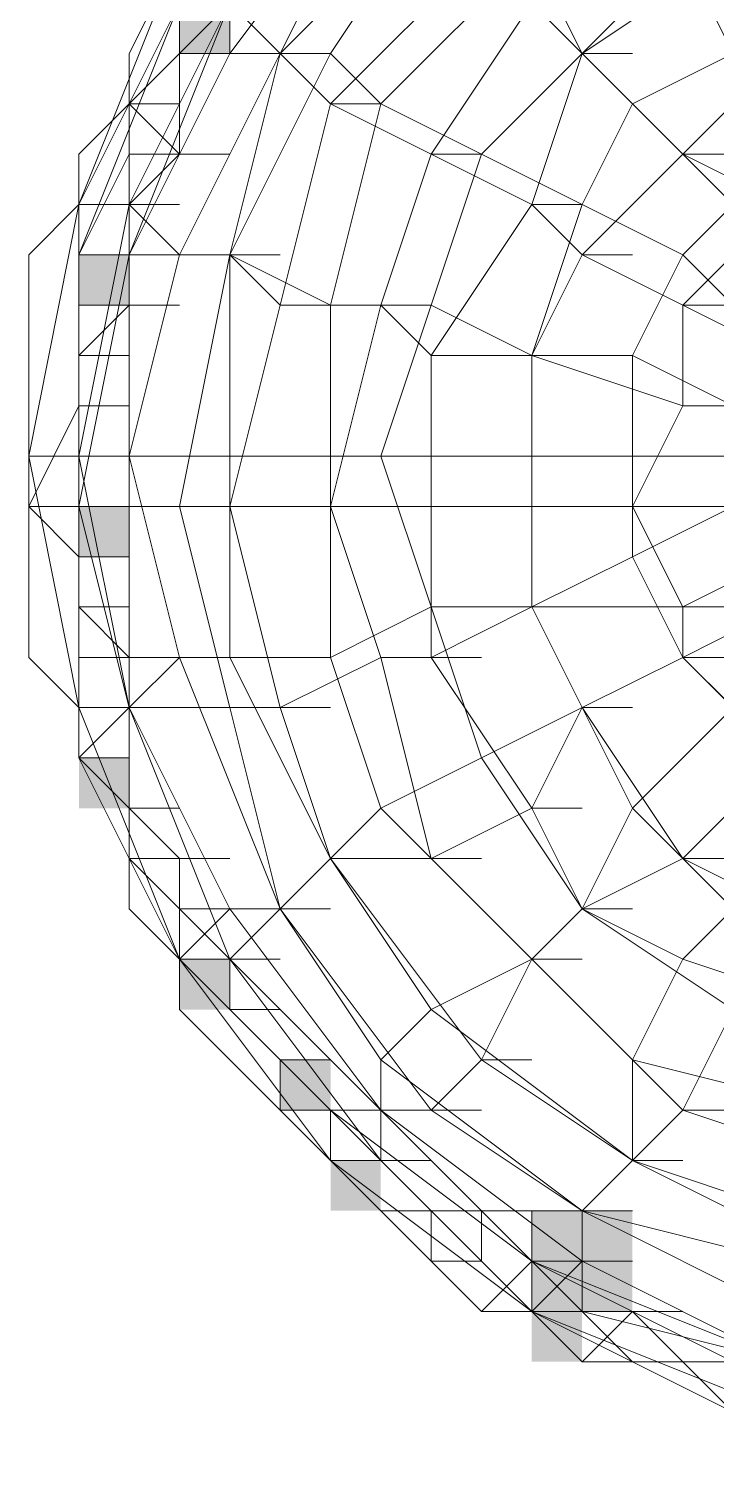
# Model space of a CAD drawing. Header units: millimetres. Extents: x 521 to 148073, y -17811 to 32040.
# Drawn here: x 143969 to 144084.3, y -14276.3 to -14036 of the extents above; entities that cross this region are included whole.
import ezdxf

# ---------------------------------------------------------------- set-up
doc = ezdxf.new("R2010")
doc.units = ezdxf.units.MM
doc.layers.add('PDF_Celobarevné výplně', color=7, linetype='Continuous')
doc.layers.add('PDF_Geometrie', color=7, linetype='Continuous', true_color=0xbdbdbd)

msp = doc.modelspace()

# ---------------------------------------------------------------- linework, layer by layer
at = {"layer": 'PDF_Celobarevné výplně', "lineweight": 18, "transparency": 33554559}
for points in [[(143994.29, -14031.69), (143994.29, -14040.13), (144002.72, -14031.69), (144002.72, -14040.13)], [(143977.42, -14073.86), (143977.42, -14082.29), (143985.86, -14073.86), (143985.86, -14082.29)], [(143977.42, -14116.03), (143977.42, -14124.46), (143985.86, -14116.03), (143985.86, -14124.46)], [(143977.42, -14158.19), (143977.42, -14166.63), (143985.86, -14158.19), (143985.86, -14166.63)], [(143994.29, -14191.93), (143994.29, -14200.36), (144002.72, -14191.93), (144002.72, -14200.36)], [(144011.16, -14208.79), (144011.16, -14217.23), (144019.59, -14208.79), (144019.59, -14217.23)], [(144019.59, -14225.66), (144019.59, -14234.09), (144028.02, -14225.66), (144028.02, -14234.09)], [(144053.32, -14234.09), (144053.32, -14242.53), (144061.76, -14234.09), (144061.76, -14242.53)], [(144053.32, -14234.09), (144053.32, -14242.53), (144061.76, -14234.09), (144061.76, -14242.53)], [(144053.32, -14234.09), (144053.32, -14242.53), (144061.76, -14234.09), (144061.76, -14242.53)], [(144053.32, -14234.09), (144053.32, -14242.53), (144061.76, -14234.09), (144061.76, -14242.53)], [(144053.32, -14234.09), (144053.32, -14242.53), (144061.76, -14234.09), (144061.76, -14242.53)], [(144053.32, -14234.09), (144053.32, -14242.53), (144061.76, -14234.09), (144061.76, -14242.53)], [(144053.32, -14234.09), (144053.32, -14242.53), (144061.76, -14234.09), (144061.76, -14242.53)], [(144053.32, -14234.09), (144053.32, -14242.53), (144061.76, -14234.09), (144061.76, -14242.53)], [(144053.32, -14234.09), (144053.32, -14242.53), (144061.76, -14234.09), (144061.76, -14242.53)], [(144061.76, -14234.09), (144061.76, -14242.53), (144070.19, -14234.09), (144070.19, -14242.53)], [(144061.76, -14234.09), (144061.76, -14242.53), (144070.19, -14234.09), (144070.19, -14242.53)], [(144061.76, -14234.09), (144061.76, -14242.53), (144070.19, -14234.09), (144070.19, -14242.53)], [(144061.76, -14234.09), (144061.76, -14242.53), (144070.19, -14234.09), (144070.19, -14242.53)], [(144053.32, -14242.53), (144053.32, -14250.96), (144061.76, -14242.53), (144061.76, -14250.96)], [(144053.32, -14242.53), (144053.32, -14250.96), (144061.76, -14242.53), (144061.76, -14250.96)], [(144053.32, -14242.53), (144053.32, -14250.96), (144061.76, -14242.53), (144061.76, -14250.96)], [(144053.32, -14242.53), (144053.32, -14250.96), (144061.76, -14242.53), (144061.76, -14250.96)], [(144053.32, -14242.53), (144053.32, -14250.96), (144061.76, -14242.53), (144061.76, -14250.96)], [(144053.32, -14242.53), (144053.32, -14250.96), (144061.76, -14242.53), (144061.76, -14250.96)], [(144053.32, -14242.53), (144053.32, -14250.96), (144061.76, -14242.53), (144061.76, -14250.96)], [(144061.76, -14242.53), (144061.76, -14250.96), (144070.19, -14242.53), (144070.19, -14250.96)], [(144053.32, -14250.96), (144053.32, -14259.39), (144061.76, -14250.96), (144061.76, -14259.39)], [(144053.32, -14250.96), (144053.32, -14259.39), (144061.76, -14250.96), (144061.76, -14259.39)]]:
    msp.add_solid(points, dxfattribs=at)
at = {"layer": 'PDF_Geometrie', "lineweight": 18}
for points in [[(144053.32, -13989.53), (144044.89, -13989.53), (144053.32, -13981.09), (144053.32, -13972.66), (144019.59, -13997.96), (143994.29, -14031.69), (143977.42, -14065.43), (143977.42, -14107.59), (143968.99, -14107.59), (143968.99, -14116.03), (143985.86, -14116.03), (143977.42, -14116.03), (143985.86, -14149.76), (143985.86, -14158.19), (143977.42, -14158.19), (143977.42, -14116.03), (143977.42, -14124.46), (143985.86, -14124.46), (143977.42, -14124.46), (143977.42, -14132.89), (143985.86, -14132.89)], [(144028.02, -14006.39), (144028.02, -13997.96), (144036.46, -13997.96), (144028.02, -13997.96), (144002.72, -14031.69), (143994.29, -14031.69), (143977.42, -14073.86), (143985.86, -14073.86), (143977.42, -14073.86), (143977.42, -14082.29)], [(144002.72, -14031.69), (144011.16, -14040.13), (144002.72, -14040.13), (144028.02, -14006.39), (144011.16, -14040.13), (144028.02, -14006.39)], [(144036.46, -14014.83), (144019.59, -14040.13), (144002.72, -14073.86), (144019.59, -14040.13), (144028.02, -14048.56), (144019.59, -14082.29), (144002.72, -14073.86), (143985.86, -14073.86), (143994.29, -14073.86), (143985.86, -14073.86), (143977.42, -14116.03), (143968.99, -14116.03), (143977.42, -14116.03), (143968.99, -14116.03), (143977.42, -14124.46)], [(144036.46, -14014.83), (144019.59, -14040.13), (144011.16, -14040.13), (144036.46, -14014.83)], [(144087.06, -14267.83), (144078.62, -14259.39), (144070.19, -14259.39), (144061.76, -14250.96), (144053.32, -14250.96), (144044.89, -14242.53), (144036.46, -14234.09), (144028.02, -14234.09), (144019.59, -14225.66), (144011.16, -14217.23), (144002.72, -14208.79), (143994.29, -14200.36), (143994.29, -14191.93), (143985.86, -14183.49), (143985.86, -14166.63), (143977.42, -14158.19), (143977.42, -14149.76), (143968.99, -14141.33), (143968.99, -14132.89), (143968.99, -14116.03), (143968.99, -14107.59), (143968.99, -14099.16), (143968.99, -14090.73), (143968.99, -14073.86), (143977.42, -14065.43), (143977.42, -14056.99), (143985.86, -14048.56), (143985.86, -14040.13), (143994.29, -14023.26)], [(143994.29, -14031.69), (143977.42, -14065.43), (143994.29, -14023.26), (143985.86, -14040.13), (143994.29, -14023.26), (143977.42, -14065.43), (143985.86, -14065.43), (143994.29, -14073.86), (143985.86, -14073.86), (144002.72, -14031.69)], [(144112.36, -14031.69), (144087.06, -14040.13), (144070.19, -14048.56), (144087.06, -14065.43), (144103.92, -14056.99), (144087.06, -14065.43), (144070.19, -14048.56), (144061.76, -14040.13), (144044.89, -14056.99), (144028.02, -14048.56), (144019.59, -14082.29), (144019.59, -14107.59), (144002.72, -14107.59), (143985.86, -14107.59), (143994.29, -14073.86), (144011.16, -14040.13), (144019.59, -14040.13), (144028.02, -14048.56), (144053.32, -14023.26), (144061.76, -14040.13), (144078.62, -14023.26), (144087.06, -14040.13), (144112.36, -14031.69)], [(144078.62, -14023.26), (144061.76, -14040.13), (144053.32, -14065.43), (144061.76, -14065.43), (144044.89, -14056.99), (144036.46, -14056.99), (144028.02, -14082.29), (144011.16, -14082.29), (144019.59, -14082.29), (144002.72, -14073.86), (144002.72, -14107.59), (143985.86, -14107.59), (143994.29, -14141.33), (144002.72, -14141.33), (144002.72, -14107.59), (144002.72, -14073.86), (143994.29, -14073.86), (144002.72, -14073.86), (144011.16, -14040.13), (144019.59, -14040.13), (144011.16, -14040.13), (144019.59, -14048.56), (144011.16, -14082.29), (144019.59, -14082.29), (144036.46, -14082.29), (144044.89, -14056.99), (144036.46, -14056.99), (144053.32, -14065.43), (144036.46, -14090.73), (144044.89, -14090.73), (144036.46, -14090.73), (144053.32, -14090.73), (144061.76, -14073.86), (144070.19, -14073.86), (144061.76, -14073.86), (144078.62, -14082.29), (144078.62, -14099.16), (144087.06, -14099.16), (144070.19, -14090.73), (144078.62, -14073.86), (144087.06, -14065.43)], [(144044.89, -14023.26), (144019.59, -14048.56), (144028.02, -14048.56), (144019.59, -14048.56), (144036.46, -14056.99), (144053.32, -14031.69)], [(144095.49, -14040.13), (144078.62, -14056.99), (144061.76, -14040.13), (144070.19, -14040.13), (144061.76, -14040.13), (144087.06, -14023.26)], [(144002.72, -14031.69), (144002.72, -14040.13), (143985.86, -14073.86), (143994.29, -14073.86), (143985.86, -14073.86), (143985.86, -14065.43), (143977.42, -14065.43), (143968.99, -14107.59), (143977.42, -14107.59), (143985.86, -14149.76), (143977.42, -14149.76), (143985.86, -14149.76), (144002.72, -14183.49), (143994.29, -14191.93), (144019.59, -14217.23), (144019.59, -14225.66), (144011.16, -14217.23), (144019.59, -14217.23), (144011.16, -14217.23), (144019.59, -14217.23), (144028.02, -14225.66), (144036.46, -14225.66)], [(143985.86, -14124.46), (143977.42, -14124.46), (143977.42, -14132.89), (143985.86, -14132.89), (143977.42, -14132.89), (143977.42, -14141.33), (143994.29, -14141.33), (143985.86, -14107.59), (143977.42, -14107.59), (143977.42, -14065.43), (143977.42, -14056.99), (143985.86, -14048.56), (143977.42, -14056.99), (143977.42, -14065.43), (143968.99, -14073.86), (143968.99, -14090.73), (143968.99, -14099.16), (143968.99, -14107.59), (143977.42, -14065.43), (143968.99, -14073.86), (143968.99, -14090.73), (143968.99, -14099.16), (143968.99, -14107.59), (143977.42, -14149.76), (143968.99, -14141.33), (143968.99, -14132.89), (143968.99, -14116.03), (143968.99, -14132.89), (143968.99, -14141.33), (143977.42, -14149.76), (143968.99, -14107.59), (143968.99, -14116.03), (143977.42, -14099.16), (143985.86, -14099.16), (143977.42, -14099.16), (143977.42, -14116.03), (143985.86, -14116.03), (143977.42, -14116.03), (143977.42, -14073.86), (143985.86, -14073.86), (143977.42, -14073.86), (143994.29, -14073.86), (143985.86, -14107.59), (143977.42, -14107.59), (143985.86, -14065.43), (144002.72, -14031.69)], [(143977.42, -14132.89), (143985.86, -14141.33), (143994.29, -14141.33), (143985.86, -14149.76), (143977.42, -14107.59), (143977.42, -14149.76), (143977.42, -14107.59), (143985.86, -14065.43), (143994.29, -14073.86), (144011.16, -14040.13), (144002.72, -14031.69), (143985.86, -14065.43)], [(144002.72, -14031.69), (143994.29, -14040.13), (144002.72, -14040.13), (143994.29, -14040.13), (143994.29, -14031.69)], [(144053.32, -14031.69), (144061.76, -14040.13), (144070.19, -14048.56), (144087.06, -14040.13)], [(143985.86, -14048.56), (143985.86, -14056.99), (143994.29, -14056.99), (143985.86, -14048.56), (143994.29, -14048.56), (143985.86, -14048.56), (143994.29, -14040.13), (144002.72, -14040.13)], [(143994.29, -14040.13), (143994.29, -14056.99), (144002.72, -14056.99)], [(144011.16, -14040.13), (144002.72, -14040.13), (144011.16, -14040.13)], [(143985.86, -14073.86), (143977.42, -14073.86), (143985.86, -14056.99), (143985.86, -14065.43), (143994.29, -14065.43), (143985.86, -14065.43), (143994.29, -14056.99)], [(144095.49, -14090.73), (144078.62, -14082.29), (144087.06, -14082.29), (144078.62, -14082.29), (144095.49, -14065.43), (144078.62, -14056.99), (144087.06, -14056.99), (144078.62, -14056.99), (144061.76, -14073.86), (144053.32, -14065.43), (144061.76, -14065.43), (144044.89, -14056.99), (144036.46, -14082.29), (144028.02, -14107.59), (144053.32, -14107.59), (144053.32, -14090.73), (144036.46, -14082.29), (144053.32, -14090.73), (144061.76, -14065.43), (144053.32, -14090.73), (144070.19, -14090.73), (144070.19, -14107.59), (144053.32, -14107.59), (144053.32, -14090.73), (144070.19, -14090.73), (144078.62, -14073.86), (144095.49, -14090.73)], [(143977.42, -14065.43), (143977.42, -14065.43)], [(143977.42, -14065.43), (143977.42, -14065.43)], [(143977.42, -14065.43), (143977.42, -14065.43)], [(143977.42, -14065.43), (143977.42, -14065.43)], [(144095.49, -14090.73), (144078.62, -14073.86), (144061.76, -14065.43), (144078.62, -14073.86), (144087.06, -14065.43)], [(143977.42, -14073.86), (143977.42, -14073.86)], [(144095.49, -14116.03), (144070.19, -14116.03), (144078.62, -14116.03), (144070.19, -14116.03), (144078.62, -14099.16), (144053.32, -14090.73), (144061.76, -14090.73), (144053.32, -14090.73), (144053.32, -14116.03), (144036.46, -14116.03), (144044.89, -14116.03), (144036.46, -14116.03), (144036.46, -14090.73), (144028.02, -14082.29), (144036.46, -14082.29), (144028.02, -14082.29), (144019.59, -14116.03), (144002.72, -14116.03), (144011.16, -14116.03), (144002.72, -14116.03), (144011.16, -14082.29), (144002.72, -14073.86), (144011.16, -14073.86), (144002.72, -14073.86), (143994.29, -14116.03), (143985.86, -14116.03), (143985.86, -14073.86), (143985.86, -14082.29), (143994.29, -14082.29)], [(143985.86, -14073.86), (143985.86, -14073.86)], [(143985.86, -14082.29), (143977.42, -14082.29), (143985.86, -14082.29)], [(143977.42, -14090.73), (143977.42, -14082.29), (143985.86, -14082.29), (143977.42, -14090.73), (143985.86, -14090.73)], [(143985.86, -14099.16), (143977.42, -14099.16), (143977.42, -14090.73), (143985.86, -14090.73), (143977.42, -14090.73), (143977.42, -14099.16)], [(144095.49, -14158.19), (144078.62, -14141.33), (144061.76, -14149.76), (144070.19, -14149.76), (144061.76, -14149.76), (144078.62, -14175.06), (144061.76, -14183.49), (144070.19, -14183.49), (144061.76, -14183.49), (144053.32, -14166.63), (144036.46, -14175.06), (144044.89, -14175.06), (144036.46, -14175.06), (144053.32, -14191.93), (144044.89, -14208.79), (144053.32, -14208.79), (144044.89, -14208.79), (144019.59, -14175.06), (144011.16, -14183.49), (144019.59, -14183.49), (144011.16, -14183.49), (144036.46, -14217.23), (144028.02, -14217.23), (144002.72, -14191.93), (143994.29, -14191.93), (144002.72, -14200.36), (144011.16, -14200.36), (144002.72, -14200.36), (144002.72, -14191.93), (143985.86, -14149.76), (143994.29, -14149.76), (143985.86, -14149.76), (144002.72, -14149.76), (143994.29, -14116.03), (144002.72, -14116.03), (144011.16, -14149.76), (144019.59, -14149.76), (144011.16, -14149.76), (144028.02, -14141.33), (144019.59, -14116.03), (144028.02, -14116.03), (144019.59, -14116.03), (144036.46, -14116.03), (144036.46, -14141.33), (144044.89, -14141.33), (144036.46, -14141.33), (144053.32, -14132.89), (144053.32, -14107.59), (144053.32, -14132.89), (144036.46, -14132.89), (144028.02, -14107.59), (144053.32, -14107.59), (144070.19, -14107.59), (144070.19, -14090.73), (144087.06, -14099.16)], [(144087.06, -14099.16), (144078.62, -14099.16), (144095.49, -14099.16)], [(143968.99, -14107.59), (143968.99, -14107.59)], [(143968.99, -14107.59), (143968.99, -14107.59)], [(143977.42, -14107.59), (143977.42, -14107.59)], [(143977.42, -14107.59), (143977.42, -14107.59)], [(144002.72, -14141.33), (144002.72, -14107.59)], [(144002.72, -14107.59), (144019.59, -14107.59)], [(144019.59, -14107.59), (144019.59, -14141.33)], [(144095.49, -14132.89), (144078.62, -14141.33), (144070.19, -14124.46), (144070.19, -14107.59), (144087.06, -14107.59)], [(144087.06, -14116.03), (144070.19, -14124.46), (144070.19, -14107.59), (144087.06, -14107.59)], [(143968.99, -14116.03), (143968.99, -14116.03)], [(143985.86, -14116.03), (143985.86, -14149.76), (143994.29, -14149.76), (143985.86, -14149.76), (143977.42, -14158.19), (143977.42, -14149.76), (143994.29, -14191.93), (144011.16, -14191.93), (144002.72, -14191.93), (143994.29, -14191.93), (144002.72, -14191.93), (143994.29, -14191.93), (143977.42, -14158.19), (143977.42, -14149.76), (143985.86, -14149.76), (143994.29, -14149.76), (143985.86, -14149.76), (143985.86, -14141.33), (143977.42, -14141.33), (143977.42, -14158.19), (143985.86, -14166.63), (143985.86, -14183.49), (143994.29, -14191.93), (144019.59, -14217.23), (144028.02, -14217.23), (144061.76, -14242.53), (144070.19, -14242.53), (144061.76, -14242.53), (144061.76, -14234.09), (144095.49, -14250.96)], [(143985.86, -14116.03), (143977.42, -14116.03), (143985.86, -14116.03)], [(143977.42, -14116.03), (143977.42, -14116.03)], [(143994.29, -14116.03), (143985.86, -14116.03), (143994.29, -14116.03)], [(144002.72, -14116.03), (143994.29, -14116.03), (144002.72, -14116.03)], [(144095.49, -14124.46), (144078.62, -14132.89), (144087.06, -14132.89), (144078.62, -14132.89), (144070.19, -14116.03), (144053.32, -14116.03), (144061.76, -14116.03), (144053.32, -14116.03), (144053.32, -14132.89), (144036.46, -14132.89), (144044.89, -14158.19), (144061.76, -14149.76), (144053.32, -14132.89), (144070.19, -14124.46), (144053.32, -14132.89), (144061.76, -14149.76), (144053.32, -14166.63), (144061.76, -14166.63), (144053.32, -14166.63), (144036.46, -14141.33), (144028.02, -14141.33), (144036.46, -14175.06), (144019.59, -14175.06), (144028.02, -14175.06), (144019.59, -14175.06), (144011.16, -14149.76), (144002.72, -14149.76), (144011.16, -14183.49), (144002.72, -14191.93), (144011.16, -14191.93), (144002.72, -14191.93), (144028.02, -14225.66)], [(144087.06, -14149.76), (144078.62, -14141.33), (144070.19, -14124.46), (144087.06, -14116.03)], [(144120.79, -14124.46), (144112.36, -14124.46), (144112.36, -14191.93), (144112.36, -14208.79), (144120.79, -14208.79), (144112.36, -14208.79), (144087.06, -14200.36), (144078.62, -14217.23), (144087.06, -14217.23), (144078.62, -14217.23), (144103.92, -14225.66), (144103.92, -14242.53), (144112.36, -14242.53)], [(144095.49, -14132.89), (144078.62, -14141.33), (144087.06, -14149.76), (144070.19, -14166.63), (144061.76, -14149.76), (144078.62, -14141.33), (144061.76, -14149.76), (144070.19, -14166.63), (144061.76, -14183.49), (144044.89, -14158.19), (144061.76, -14149.76), (144053.32, -14132.89), (144061.76, -14132.89), (144053.32, -14132.89), (144078.62, -14132.89), (144078.62, -14141.33), (144087.06, -14141.33), (144078.62, -14141.33), (144095.49, -14132.89)], [(144019.59, -14141.33), (144002.72, -14141.33)], [(144036.46, -14141.33), (144028.02, -14141.33), (144036.46, -14141.33)], [(143977.42, -14149.76), (143977.42, -14149.76)], [(143977.42, -14149.76), (143994.29, -14191.93)], [(143977.42, -14149.76), (143977.42, -14149.76)], [(143977.42, -14149.76), (143977.42, -14149.76)], [(143977.42, -14149.76), (143977.42, -14149.76)], [(143977.42, -14158.19), (143977.42, -14149.76)], [(144002.72, -14175.06), (143994.29, -14175.06), (143985.86, -14166.63), (143994.29, -14166.63), (143985.86, -14166.63), (143985.86, -14149.76), (144002.72, -14191.93), (144011.16, -14191.93), (144002.72, -14191.93), (143994.29, -14183.49), (144002.72, -14183.49), (143994.29, -14183.49), (143994.29, -14191.93), (143994.29, -14200.36), (143994.29, -14191.93), (144019.59, -14225.66), (144011.16, -14217.23), (144019.59, -14225.66), (144019.59, -14217.23), (144053.32, -14242.53), (144053.32, -14234.09), (144053.32, -14242.53)], [(144011.16, -14149.76), (144002.72, -14149.76), (144011.16, -14149.76)], [(144070.19, -14166.63), (144087.06, -14149.76)], [(143985.86, -14166.63), (143977.42, -14158.19)], [(143985.86, -14166.63), (143977.42, -14158.19), (143985.86, -14158.19), (143977.42, -14158.19)], [(144061.76, -14191.93), (144053.32, -14191.93), (144061.76, -14183.49), (144053.32, -14191.93), (144028.02, -14166.63), (144044.89, -14158.19), (144061.76, -14183.49), (144087.06, -14200.36), (144095.49, -14200.36), (144087.06, -14200.36), (144095.49, -14183.49), (144078.62, -14175.06), (144087.06, -14175.06), (144078.62, -14175.06), (144095.49, -14158.19), (144103.92, -14166.63), (144112.36, -14166.63), (144103.92, -14166.63), (144103.92, -14234.09)], [(143985.86, -14183.49), (143985.86, -14166.63)], [(143985.86, -14175.06), (143985.86, -14166.63), (143994.29, -14166.63)], [(144087.06, -14183.49), (144070.19, -14166.63)], [(143994.29, -14175.06), (143985.86, -14175.06), (143994.29, -14175.06)], [(143994.29, -14183.49), (143985.86, -14175.06), (143994.29, -14175.06), (143994.29, -14183.49), (144002.72, -14183.49)], [(143994.29, -14191.93), (143985.86, -14183.49)], [(144044.89, -14242.53), (144044.89, -14234.09), (144036.46, -14234.09), (144028.02, -14234.09), (144019.59, -14225.66), (143994.29, -14191.93), (144002.72, -14183.49), (144028.02, -14217.23), (144028.02, -14225.66), (144036.46, -14225.66), (144028.02, -14225.66), (144053.32, -14250.96), (144095.49, -14267.83)], [(144103.92, -14217.23), (144070.19, -14208.79), (144078.62, -14191.93), (144103.92, -14200.36), (144078.62, -14191.93), (144087.06, -14183.49)], [(143994.29, -14191.93), (143994.29, -14191.93)], [(143994.29, -14191.93), (143994.29, -14191.93)], [(143994.29, -14191.93), (143994.29, -14191.93)], [(143994.29, -14191.93), (143994.29, -14191.93)], [(143994.29, -14191.93), (144019.59, -14225.66), (144028.02, -14225.66), (144019.59, -14225.66), (144028.02, -14225.66), (144036.46, -14234.09), (144044.89, -14234.09), (144053.32, -14242.53), (144061.76, -14242.53), (144053.32, -14242.53), (144044.89, -14250.96), (144061.76, -14250.96)], [(143994.29, -14191.93), (143994.29, -14191.93)], [(144002.72, -14191.93), (144002.72, -14191.93)], [(144103.92, -14242.53), (144070.19, -14225.66), (144036.46, -14200.36), (144028.02, -14208.79), (144061.76, -14234.09), (144070.19, -14225.66), (144070.19, -14208.79), (144053.32, -14191.93), (144036.46, -14200.36), (144070.19, -14225.66), (144095.49, -14234.09)], [(144061.76, -14234.09), (144036.46, -14217.23), (144044.89, -14217.23), (144036.46, -14217.23), (144044.89, -14208.79), (144070.19, -14225.66), (144078.62, -14225.66), (144070.19, -14225.66), (144078.62, -14217.23), (144053.32, -14191.93), (144061.76, -14191.93)], [(144028.02, -14217.23), (144019.59, -14217.23), (144011.16, -14208.79), (144002.72, -14200.36), (144011.16, -14200.36)], [(144011.16, -14217.23), (144011.16, -14208.79), (144019.59, -14208.79), (144011.16, -14208.79), (144002.72, -14200.36)], [(144028.02, -14217.23), (144028.02, -14208.79)], [(144028.02, -14208.79), (144061.76, -14234.09)], [(144011.16, -14217.23), (144011.16, -14217.23)], [(144019.59, -14217.23), (144019.59, -14217.23)], [(144053.32, -14242.53), (144028.02, -14217.23)], [(144036.46, -14217.23), (144028.02, -14217.23), (144036.46, -14217.23)], [(144019.59, -14225.66), (144028.02, -14225.66), (144019.59, -14225.66), (144053.32, -14250.96), (144061.76, -14250.96), (144053.32, -14250.96), (144061.76, -14242.53), (144095.49, -14259.39)], [(144053.32, -14250.96), (144019.59, -14225.66)], [(144019.59, -14225.66), (144019.59, -14225.66)], [(144019.59, -14225.66), (144019.59, -14225.66)], [(144019.59, -14225.66), (144028.02, -14234.09), (144036.46, -14234.09), (144053.32, -14234.09)], [(144019.59, -14225.66), (144019.59, -14225.66)], [(144019.59, -14225.66), (144019.59, -14225.66)], [(144028.02, -14225.66), (144028.02, -14225.66)], [(144028.02, -14225.66), (144028.02, -14225.66)], [(144095.49, -14250.96), (144061.76, -14234.09), (144070.19, -14234.09), (144061.76, -14234.09), (144070.19, -14225.66), (144061.76, -14234.09), (144053.32, -14234.09), (144053.32, -14242.53), (144061.76, -14250.96), (144070.19, -14250.96), (144078.62, -14259.39), (144087.06, -14259.39)], [(144028.02, -14234.09), (144036.46, -14242.53), (144044.89, -14242.53), (144036.46, -14242.53), (144036.46, -14234.09), (144028.02, -14234.09), (144036.46, -14234.09), (144044.89, -14242.53), (144053.32, -14250.96), (144061.76, -14250.96), (144070.19, -14259.39), (144087.06, -14267.83)], [(144028.02, -14234.09), (144028.02, -14234.09)], [(144036.46, -14234.09), (144036.46, -14234.09)], [(144053.32, -14234.09), (144053.32, -14242.53)], [(144061.76, -14234.09), (144053.32, -14234.09)], [(144053.32, -14234.09), (144053.32, -14234.09)], [(144053.32, -14234.09), (144053.32, -14234.09)], [(144053.32, -14234.09), (144061.76, -14234.09)], [(144061.76, -14234.09), (144053.32, -14234.09)], [(144095.49, -14242.53), (144061.76, -14234.09), (144095.49, -14242.53)], [(144061.76, -14234.09), (144061.76, -14234.09)], [(144036.46, -14242.53), (144044.89, -14250.96), (144053.32, -14250.96), (144053.32, -14242.53)], [(144053.32, -14250.96), (144053.32, -14242.53)], [(144053.32, -14242.53), (144087.06, -14259.39)], [(144087.06, -14267.83), (144078.62, -14259.39), (144070.19, -14259.39), (144061.76, -14259.39), (144053.32, -14250.96), (144061.76, -14250.96), (144061.76, -14242.53), (144053.32, -14242.53), (144053.32, -14250.96), (144061.76, -14250.96), (144061.76, -14242.53), (144053.32, -14242.53), (144095.49, -14259.39)], [(144053.32, -14242.53), (144053.32, -14242.53)], [(144053.32, -14242.53), (144053.32, -14242.53)], [(144053.32, -14242.53), (144095.49, -14259.39)], [(144053.32, -14242.53), (144053.32, -14242.53)], [(144053.32, -14250.96), (144053.32, -14250.96)], [(144053.32, -14250.96), (144053.32, -14250.96)], [(144103.92, -14276.26), (144120.79, -14276.26), (144112.36, -14276.26), (144112.36, -14267.83), (144095.49, -14267.83), (144103.92, -14276.26), (144112.36, -14276.26), (144103.92, -14276.26), (144103.92, -14267.83), (144087.06, -14267.83), (144087.06, -14259.39), (144095.49, -14259.39), (144061.76, -14250.96), (144070.19, -14250.96), (144053.32, -14250.96)], [(144154.52, -14267.83), (144154.52, -14276.26), (144146.09, -14276.26), (144146.09, -14267.83), (144154.52, -14267.83), (144162.96, -14259.39), (144171.39, -14259.39), (144162.96, -14259.39), (144146.09, -14267.83), (144137.66, -14267.83), (144137.66, -14276.26), (144129.22, -14276.26), (144129.22, -14267.83), (144137.66, -14267.83), (144095.49, -14267.83), (144103.92, -14267.83), (144095.49, -14267.83), (144053.32, -14250.96), (144061.76, -14250.96), (144078.62, -14250.96)], [(144070.19, -14250.96), (144061.76, -14259.39), (144070.19, -14259.39)], [(144061.76, -14259.39), (144078.62, -14259.39), (144095.49, -14259.39)], [(144078.62, -14259.39), (144070.19, -14259.39), (144078.62, -14259.39)]]:
    msp.add_lwpolyline(points, dxfattribs=at)
for points in [[(144044.89, -14056.99), (144028.02, -14048.56), (144053.32, -14023.26), (144061.76, -14040.13)], [(143985.86, -14040.13), (143985.86, -14048.56)], [(144070.19, -14048.56), (144061.76, -14065.43)], [(144028.02, -14107.59), (144019.59, -14107.59), (144019.59, -14082.29), (144036.46, -14082.29)], [(144019.59, -14141.33), (144019.59, -14107.59), (144028.02, -14107.59), (144036.46, -14132.89)], [(144028.02, -14166.63), (144019.59, -14141.33), (144036.46, -14132.89), (144044.89, -14158.19)], [(144011.16, -14183.49), (144002.72, -14183.49), (143985.86, -14149.76), (143994.29, -14141.33)], [(144019.59, -14175.06), (144011.16, -14183.49), (143994.29, -14141.33), (144002.72, -14141.33)], [(144028.02, -14166.63), (144019.59, -14175.06), (144002.72, -14141.33), (144019.59, -14141.33)], [(143977.42, -14149.76), (143994.29, -14191.93)], [(144036.46, -14200.36), (144019.59, -14175.06), (144028.02, -14166.63), (144053.32, -14191.93)], [(144078.62, -14191.93), (144061.76, -14183.49), (144070.19, -14166.63), (144087.06, -14183.49)], [(144036.46, -14200.36), (144028.02, -14208.79), (144011.16, -14183.49), (144019.59, -14175.06)], [(144028.02, -14208.79), (144028.02, -14217.23), (144002.72, -14183.49), (144011.16, -14183.49)], [(144070.19, -14208.79), (144053.32, -14191.93), (144061.76, -14183.49), (144078.62, -14191.93)], [(143994.29, -14200.36), (144002.72, -14208.79), (144011.16, -14217.23), (144002.72, -14208.79)], [(144103.92, -14217.23), (144095.49, -14234.09), (144070.19, -14225.66), (144070.19, -14208.79)], [(144053.32, -14242.53), (144087.06, -14259.39), (144087.06, -14267.83), (144053.32, -14250.96), (144053.32, -14242.53), (144019.59, -14217.23), (144028.02, -14217.23)], [(144019.59, -14225.66), (144053.32, -14250.96)], [(144053.32, -14250.96), (144087.06, -14267.83)]]:
    msp.add_lwpolyline(points, close=True, dxfattribs=at)

doc.saveas('drawing.dxf')
